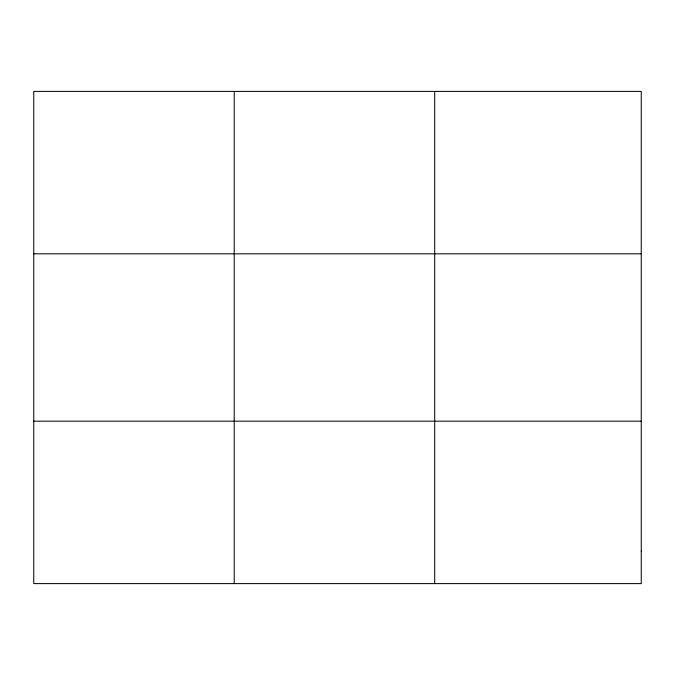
<?xml version="1.0" encoding="UTF-8"?>
<svg xmlns="http://www.w3.org/2000/svg" width="675" height="675" viewBox="0 0 675 675"><rect width="100%" height="100%" fill="white"/><g stroke="black" fill="none" stroke-linecap="round" stroke-linejoin="round"><path stroke-width="1.01" d="M234.225 91.395L234.225 583.605M434.7 91.395L434.7 583.605M33.75 253.825L641.25 253.825M33.75 421.175L641.25 421.175M641.25 551.112L641.25 583.605L33.75 583.605L33.75 91.395L641.25 91.395L641.25 551.112"/></g></svg>
